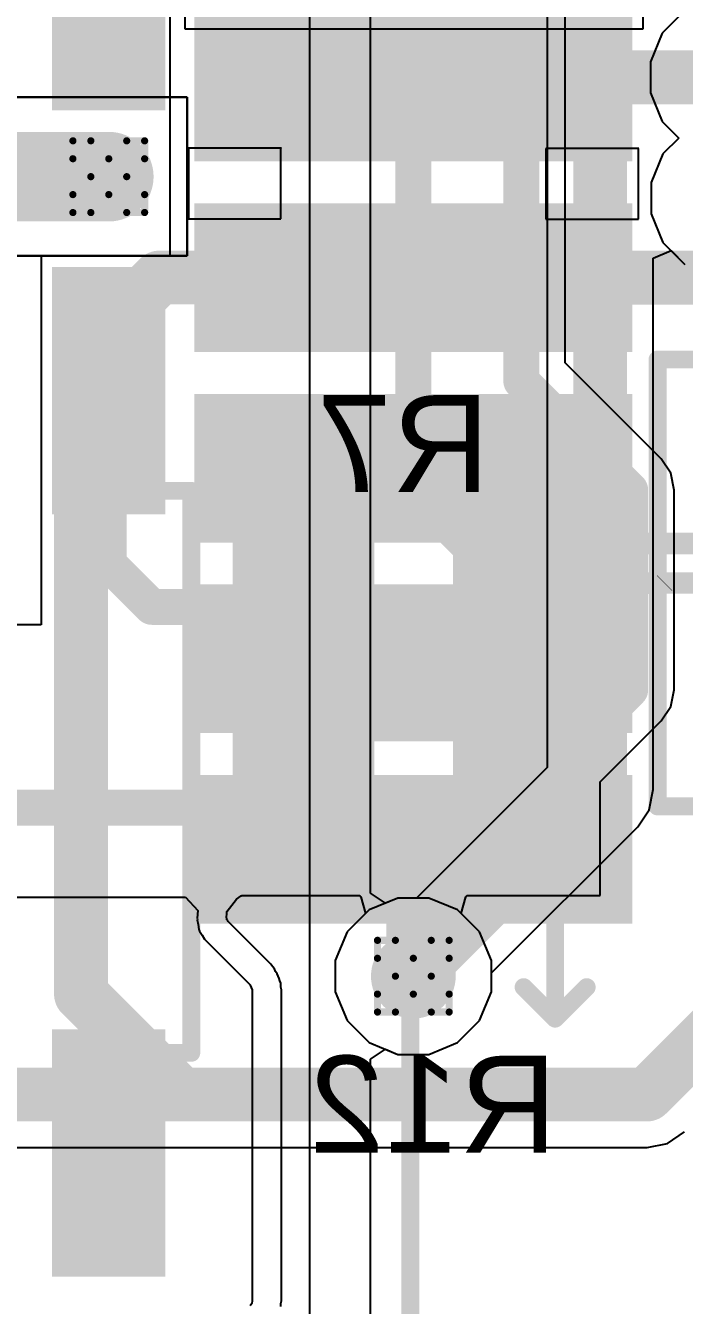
# Model space of a CAD drawing. Header units: inches. Extents: x -6 to 328, y -6 to 90.
# Drawn here: x 23.17 to 27.84, y -1.15 to 7.92 of the extents above; entities that cross this region are included whole.
import ezdxf

# ---------------------------------------------------------------- set-up
doc = ezdxf.new("R2010")
doc.units = ezdxf.units.IN
for name, color, linetype in [('Bottom Layer', 5, 'Continuous'), ('Bottom Overlay', 54, 'Continuous'), ('Bottom Paste', 16, 'Continuous'), ('Bottom Solder', 6, 'Continuous'), ('Drill Drawing', 1, 'Continuous'), ('GND', 76, 'Continuous'), ('PWR', 16, 'Continuous'), ('Top Layer', 1, 'Continuous'), ('Top Overlay', 2, 'Continuous'), ('Top Paste', 8, 'Continuous'), ('Top Solder', 216, 'Continuous'), ('Via Holes', 16, 'Continuous')]:
    doc.layers.add(name, color=color, linetype=linetype)
doc.styles.add('Arial', font='', dxfattribs={"height": 0.2})
doc.styles.get('Arial').set_extended_font_data('Arial')

# ---------------------------------------------------------------- blocks, each defined once
blk = doc.blocks.new('SOIC_8_B_5')
at = {"layer": 'Bottom Layer'}
for points in [[(-3.475, 1.605), (-3.475, 2.205), (-1.925, 2.205), (-1.925, 1.605)], [(1.925, 1.605), (1.925, 2.205), (3.475, 2.205), (3.475, 1.605)], [(-3.475, 0.335), (-3.475, 0.935), (-1.925, 0.935), (-1.925, 0.335)], [(1.925, 0.335), (1.925, 0.935), (3.475, 0.935), (3.475, 0.335)], [(-3.475, -0.935), (-3.475, -0.335), (-1.925, -0.335), (-1.925, -0.935)], [(1.925, -0.935), (1.925, -0.335), (3.475, -0.335), (3.475, -0.935)], [(-3.475, -2.205), (-3.475, -1.605), (-1.925, -1.605), (-1.925, -2.205)], [(1.925, -2.205), (1.925, -1.605), (3.475, -1.605), (3.475, -2.205)]]:
    blk.add_hatch(color=5, dxfattribs=at).paths.add_polyline_path(points)
at = {"layer": 'Bottom Overlay'}
blk.add_hatch(color=54, dxfattribs=at).paths.add_polyline_path([(-1.8285, -2.2427), (-1.4983, -2.2427), (-1.4983, -1.5823), (-1.8285, -1.5823)])
at = {"layer": 'Bottom Paste'}
for points in [[(-3.475, 1.605), (-3.475, 2.205), (-1.925, 2.205), (-1.925, 1.605)], [(1.925, 1.605), (1.925, 2.205), (3.475, 2.205), (3.475, 1.605)], [(-3.475, 0.335), (-3.475, 0.935), (-1.925, 0.935), (-1.925, 0.335)], [(1.925, 0.335), (1.925, 0.935), (3.475, 0.935), (3.475, 0.335)], [(-3.475, -0.935), (-3.475, -0.335), (-1.925, -0.335), (-1.925, -0.935)], [(1.925, -0.935), (1.925, -0.335), (3.475, -0.335), (3.475, -0.935)], [(-3.475, -2.205), (-3.475, -1.605), (-1.925, -1.605), (-1.925, -2.205)], [(1.925, -2.205), (1.925, -1.605), (3.475, -1.605), (3.475, -2.205)]]:
    blk.add_hatch(color=16, dxfattribs=at).paths.add_polyline_path(points)
at = {"layer": 'Bottom Solder'}
for points in [[(-3.5766, 1.5034), (-3.5766, 2.3066), (-1.8234, 2.3066), (-1.8234, 1.5034)], [(1.8234, 1.5034), (1.8234, 2.3066), (3.5766, 2.3066), (3.5766, 1.5034)], [(-3.5766, 0.2334), (-3.5766, 1.0366), (-1.8234, 1.0366), (-1.8234, 0.2334)], [(1.8234, 0.2334), (1.8234, 1.0366), (3.5766, 1.0366), (3.5766, 0.2334)], [(-3.5766, -1.0366), (-3.5766, -0.2334), (-1.8234, -0.2334), (-1.8234, -1.0366)], [(1.8234, -1.0366), (1.8234, -0.2334), (3.5766, -0.2334), (3.5766, -1.0366)], [(-3.5766, -2.3066), (-3.5766, -1.5034), (-1.8234, -1.5034), (-1.8234, -2.3066)], [(1.8234, -2.3066), (1.8234, -1.5034), (3.5766, -1.5034), (3.5766, -2.3066)]]:
    blk.add_hatch(color=6, dxfattribs=at).paths.add_polyline_path(points)
at = {"layer": 'Bottom Overlay'}
for points in [[(1.9906, 2.4892, 0.127, 0.127, 0), (-1.9906, 2.4892, 0.127, 0.127, 0)], [(-1.9906, 2.3114, 0.127, 0.127, 0), (-1.9906, 2.4892, 0.127, 0.127, 0)], [(1.9906, 2.3114, 0.127, 0.127, 0), (1.9906, 2.4892, 0.127, 0.127, 0)], [(-3.7592, -2.032, 0.127, 0.127, 0), (-3.7592, -1.778, 0.127, 0.127, 0)], [(-3.6322, -1.905, 0.127, 0.127, 0), (-3.7592, -1.778, 0.127, 0.127, 0)], [(-3.7592, -2.032, 0.127, 0.127, 0), (-3.6322, -1.905, 0.127, 0.127, 0)], [(-1.9906, -2.4892, 0.127, 0.127, 0), (-1.9906, -2.3114, 0.127, 0.127, 0)], [(1.9906, -2.4892, 0.127, 0.127, 0), (1.9906, -2.3114, 0.127, 0.127, 0)], [(1.9906, -2.4892, 0.127, 0.127, 0), (-1.9906, -2.4892, 0.127, 0.127, 0)]]:
    blk.add_lwpolyline(points, format="xyseb", dxfattribs=at)
for points in [[(-2.0223, 2.4892, 0.0635, 0.0635, 1), (-1.9588, 2.4892, 0.0635, 0.0635, 1)], [(-2.0223, 2.4892, 0.0635, 0.0635, 1), (-1.9588, 2.4892, 0.0635, 0.0635, 1)], [(1.9588, 2.4892, 0.0635, 0.0635, 1), (2.0223, 2.4892, 0.0635, 0.0635, 1)], [(1.9588, 2.4892, 0.0635, 0.0635, 1), (2.0223, 2.4892, 0.0635, 0.0635, 1)], [(-2.0223, 2.3114, 0.0635, 0.0635, 1), (-1.9588, 2.3114, 0.0635, 0.0635, 1)], [(1.9588, 2.3114, 0.0635, 0.0635, 1), (2.0223, 2.3114, 0.0635, 0.0635, 1)], [(-3.791, -1.778, 0.0635, 0.0635, 1), (-3.7275, -1.778, 0.0635, 0.0635, 1)], [(-3.791, -1.778, 0.0635, 0.0635, 1), (-3.7275, -1.778, 0.0635, 0.0635, 1)], [(-3.6639, -1.905, 0.0635, 0.0635, 1), (-3.6004, -1.905, 0.0635, 0.0635, 1)], [(-3.6639, -1.905, 0.0635, 0.0635, 1), (-3.6004, -1.905, 0.0635, 0.0635, 1)], [(-3.791, -2.032, 0.0635, 0.0635, 1), (-3.7275, -2.032, 0.0635, 0.0635, 1)], [(-3.791, -2.032, 0.0635, 0.0635, 1), (-3.7275, -2.032, 0.0635, 0.0635, 1)], [(-2.0223, -2.3114, 0.0635, 0.0635, 1), (-1.9588, -2.3114, 0.0635, 0.0635, 1)], [(1.9588, -2.3114, 0.0635, 0.0635, 1), (2.0223, -2.3114, 0.0635, 0.0635, 1)], [(-2.0223, -2.4892, 0.0635, 0.0635, 1), (-1.9588, -2.4892, 0.0635, 0.0635, 1)], [(-2.0223, -2.4892, 0.0635, 0.0635, 1), (-1.9588, -2.4892, 0.0635, 0.0635, 1)], [(1.9588, -2.4892, 0.0635, 0.0635, 1), (2.0223, -2.4892, 0.0635, 0.0635, 1)], [(1.9588, -2.4892, 0.0635, 0.0635, 1), (2.0223, -2.4892, 0.0635, 0.0635, 1)]]:
    blk.add_lwpolyline(points, format="xyseb", close=True, dxfattribs=at)
blk = doc.blocks.new('SOIC_8_B_6')
at = {"layer": 'Bottom Layer'}
for points in [[(-3.475, 1.605), (-3.475, 2.205), (-1.925, 2.205), (-1.925, 1.605)], [(1.925, 1.605), (1.925, 2.205), (3.475, 2.205), (3.475, 1.605)], [(-3.475, 0.335), (-3.475, 0.935), (-1.925, 0.935), (-1.925, 0.335)], [(1.925, 0.335), (1.925, 0.935), (3.475, 0.935), (3.475, 0.335)], [(-3.475, -0.935), (-3.475, -0.335), (-1.925, -0.335), (-1.925, -0.935)], [(1.925, -0.935), (1.925, -0.335), (3.475, -0.335), (3.475, -0.935)], [(-3.475, -2.205), (-3.475, -1.605), (-1.925, -1.605), (-1.925, -2.205)], [(1.925, -2.205), (1.925, -1.605), (3.475, -1.605), (3.475, -2.205)]]:
    blk.add_hatch(color=5, dxfattribs=at).paths.add_polyline_path(points)
at = {"layer": 'Bottom Overlay'}
blk.add_hatch(color=54, dxfattribs=at).paths.add_polyline_path([(-1.8286, -2.2422), (-1.4984, -2.2422), (-1.4984, -1.5818), (-1.8286, -1.5818)])
at = {"layer": 'Bottom Paste'}
for points in [[(-3.475, 1.605), (-3.475, 2.205), (-1.925, 2.205), (-1.925, 1.605)], [(1.925, 1.605), (1.925, 2.205), (3.475, 2.205), (3.475, 1.605)], [(-3.475, 0.335), (-3.475, 0.935), (-1.925, 0.935), (-1.925, 0.335)], [(1.925, 0.335), (1.925, 0.935), (3.475, 0.935), (3.475, 0.335)], [(-3.475, -0.935), (-3.475, -0.335), (-1.925, -0.335), (-1.925, -0.935)], [(1.925, -0.935), (1.925, -0.335), (3.475, -0.335), (3.475, -0.935)], [(-3.475, -2.205), (-3.475, -1.605), (-1.925, -1.605), (-1.925, -2.205)], [(1.925, -2.205), (1.925, -1.605), (3.475, -1.605), (3.475, -2.205)]]:
    blk.add_hatch(color=16, dxfattribs=at).paths.add_polyline_path(points)
at = {"layer": 'Bottom Solder'}
for points in [[(-3.5766, 1.5034), (-3.5766, 2.3066), (-1.8234, 2.3066), (-1.8234, 1.5034)], [(1.8234, 1.5034), (1.8234, 2.3066), (3.5766, 2.3066), (3.5766, 1.5034)], [(-3.5766, 0.2334), (-3.5766, 1.0366), (-1.8234, 1.0366), (-1.8234, 0.2334)], [(1.8234, 0.2334), (1.8234, 1.0366), (3.5766, 1.0366), (3.5766, 0.2334)], [(-3.5766, -1.0366), (-3.5766, -0.2334), (-1.8234, -0.2334), (-1.8234, -1.0366)], [(1.8234, -1.0366), (1.8234, -0.2334), (3.5766, -0.2334), (3.5766, -1.0366)], [(-3.5766, -2.3066), (-3.5766, -1.5034), (-1.8234, -1.5034), (-1.8234, -2.3066)], [(1.8234, -2.3066), (1.8234, -1.5034), (3.5766, -1.5034), (3.5766, -2.3066)]]:
    blk.add_hatch(color=6, dxfattribs=at).paths.add_polyline_path(points)
at = {"layer": 'Bottom Overlay'}
for points in [[(1.9906, 2.4892, 0.127, 0.127, 0), (-1.9906, 2.4892, 0.127, 0.127, 0)], [(-1.9906, 2.3114, 0.127, 0.127, 0), (-1.9906, 2.4892, 0.127, 0.127, 0)], [(1.9906, 2.3114, 0.127, 0.127, 0), (1.9906, 2.4892, 0.127, 0.127, 0)], [(-3.7592, -2.032, 0.127, 0.127, 0), (-3.7592, -1.778, 0.127, 0.127, 0)], [(-3.6322, -1.905, 0.127, 0.127, 0), (-3.7592, -1.778, 0.127, 0.127, 0)], [(-3.7592, -2.032, 0.127, 0.127, 0), (-3.6322, -1.905, 0.127, 0.127, 0)], [(-1.9906, -2.4892, 0.127, 0.127, 0), (-1.9906, -2.3114, 0.127, 0.127, 0)], [(1.9906, -2.4892, 0.127, 0.127, 0), (1.9906, -2.3114, 0.127, 0.127, 0)], [(1.9906, -2.4892, 0.127, 0.127, 0), (-1.9906, -2.4892, 0.127, 0.127, 0)]]:
    blk.add_lwpolyline(points, format="xyseb", dxfattribs=at)
for points in [[(-2.0223, 2.4892, 0.0635, 0.0635, 1), (-1.9588, 2.4892, 0.0635, 0.0635, 1)], [(-2.0223, 2.4892, 0.0635, 0.0635, 1), (-1.9588, 2.4892, 0.0635, 0.0635, 1)], [(1.9588, 2.4892, 0.0635, 0.0635, 1), (2.0223, 2.4892, 0.0635, 0.0635, 1)], [(1.9588, 2.4892, 0.0635, 0.0635, 1), (2.0223, 2.4892, 0.0635, 0.0635, 1)], [(-2.0223, 2.3114, 0.0635, 0.0635, 1), (-1.9588, 2.3114, 0.0635, 0.0635, 1)], [(1.9588, 2.3114, 0.0635, 0.0635, 1), (2.0223, 2.3114, 0.0635, 0.0635, 1)], [(-3.791, -1.778, 0.0635, 0.0635, 1), (-3.7275, -1.778, 0.0635, 0.0635, 1)], [(-3.791, -1.778, 0.0635, 0.0635, 1), (-3.7275, -1.778, 0.0635, 0.0635, 1)], [(-3.6639, -1.905, 0.0635, 0.0635, 1), (-3.6004, -1.905, 0.0635, 0.0635, 1)], [(-3.6639, -1.905, 0.0635, 0.0635, 1), (-3.6004, -1.905, 0.0635, 0.0635, 1)], [(-3.791, -2.032, 0.0635, 0.0635, 1), (-3.7275, -2.032, 0.0635, 0.0635, 1)], [(-3.791, -2.032, 0.0635, 0.0635, 1), (-3.7275, -2.032, 0.0635, 0.0635, 1)], [(-2.0223, -2.3114, 0.0635, 0.0635, 1), (-1.9588, -2.3114, 0.0635, 0.0635, 1)], [(1.9588, -2.3114, 0.0635, 0.0635, 1), (2.0223, -2.3114, 0.0635, 0.0635, 1)], [(-2.0223, -2.4892, 0.0635, 0.0635, 1), (-1.9588, -2.4892, 0.0635, 0.0635, 1)], [(-2.0223, -2.4892, 0.0635, 0.0635, 1), (-1.9588, -2.4892, 0.0635, 0.0635, 1)], [(1.9588, -2.4892, 0.0635, 0.0635, 1), (2.0223, -2.4892, 0.0635, 0.0635, 1)], [(1.9588, -2.4892, 0.0635, 0.0635, 1), (2.0223, -2.4892, 0.0635, 0.0635, 1)]]:
    blk.add_lwpolyline(points, format="xyseb", close=True, dxfattribs=at)
blk = doc.blocks.new('R___0603_B_30')
at = {"layer": 'Bottom Layer'}
for points in [[(-1.143, -0.4445), (-1.143, 0.4445), (-0.381, 0.4445), (-0.381, -0.4445)], [(0.381, -0.4445), (0.381, 0.4445), (1.143, 0.4445), (1.143, -0.4445)]]:
    blk.add_hatch(color=5, dxfattribs=at).paths.add_polyline_path(points)
at = {"layer": 'Bottom Paste'}
for points in [[(-1.143, -0.4445), (-1.143, 0.4445), (-0.381, 0.4445), (-0.381, -0.4445)], [(0.381, -0.4445), (0.381, 0.4445), (1.143, 0.4445), (1.143, -0.4445)]]:
    blk.add_hatch(color=16, dxfattribs=at).paths.add_polyline_path(points)
at = {"layer": 'Bottom Solder'}
for points in [[(-1.2446, -0.5461), (-1.2446, 0.5461), (-0.2794, 0.5461), (-0.2794, -0.5461)], [(0.2794, -0.5461), (0.2794, 0.5461), (1.2446, 0.5461), (1.2446, -0.5461)]]:
    blk.add_hatch(color=6, dxfattribs=at).paths.add_polyline_path(points)
at = {"layer": 'Bottom Overlay'}
for points in [[(-1.2192, -0.5334, 0.127, 0.127, 0), (-1.2192, 0.5334, 0.127, 0.127, 0)], [(-1.2192, 0.5334, 0.127, 0.127, 0), (1.2192, 0.5334, 0.127, 0.127, 0)], [(1.2192, -0.5334, 0.127, 0.127, 0), (1.2192, 0.5334, 0.127, 0.127, 0)], [(-1.2192, -0.5334, 0.127, 0.127, 0), (1.2192, -0.5334, 0.127, 0.127, 0)]]:
    blk.add_lwpolyline(points, format="xyseb", dxfattribs=at)
for points in [[(-1.25095, 0.5334, 0.0635, 0.0635, 1), (-1.18745, 0.5334, 0.0635, 0.0635, 1)], [(-1.25095, 0.5334, 0.0635, 0.0635, 1), (-1.18745, 0.5334, 0.0635, 0.0635, 1)], [(1.18745, 0.5334, 0.0635, 0.0635, 1), (1.25095, 0.5334, 0.0635, 0.0635, 1)], [(1.18745, 0.5334, 0.0635, 0.0635, 1), (1.25095, 0.5334, 0.0635, 0.0635, 1)], [(-1.25095, -0.5334, 0.0635, 0.0635, 1), (-1.18745, -0.5334, 0.0635, 0.0635, 1)], [(-1.25095, -0.5334, 0.0635, 0.0635, 1), (-1.18745, -0.5334, 0.0635, 0.0635, 1)], [(1.18745, -0.5334, 0.0635, 0.0635, 1), (1.25095, -0.5334, 0.0635, 0.0635, 1)], [(1.18745, -0.5334, 0.0635, 0.0635, 1), (1.25095, -0.5334, 0.0635, 0.0635, 1)]]:
    blk.add_lwpolyline(points, format="xyseb", close=True, dxfattribs=at)
blk = doc.blocks.new('R___0603_B_35')
at = {"layer": 'Bottom Layer'}
for points in [[(-1.143, -0.4445), (-1.143, 0.4445), (-0.381, 0.4445), (-0.381, -0.4445)], [(0.381, -0.4445), (0.381, 0.4445), (1.143, 0.4445), (1.143, -0.4445)]]:
    blk.add_hatch(color=5, dxfattribs=at).paths.add_polyline_path(points)
at = {"layer": 'Bottom Paste'}
for points in [[(-1.143, -0.4445), (-1.143, 0.4445), (-0.381, 0.4445), (-0.381, -0.4445)], [(0.381, -0.4445), (0.381, 0.4445), (1.143, 0.4445), (1.143, -0.4445)]]:
    blk.add_hatch(color=16, dxfattribs=at).paths.add_polyline_path(points)
at = {"layer": 'Bottom Solder'}
for points in [[(-1.2446, -0.5461), (-1.2446, 0.5461), (-0.2794, 0.5461), (-0.2794, -0.5461)], [(0.2794, -0.5461), (0.2794, 0.5461), (1.2446, 0.5461), (1.2446, -0.5461)]]:
    blk.add_hatch(color=6, dxfattribs=at).paths.add_polyline_path(points)
at = {"layer": 'Bottom Overlay'}
for points in [[(-1.2192, 0.5334, 0.127, 0.127, 0), (-1.2192, -0.5334, 0.127, 0.127, 0)], [(1.2192, 0.5334, 0.127, 0.127, 0), (-1.2192, 0.5334, 0.127, 0.127, 0)], [(1.2192, 0.5334, 0.127, 0.127, 0), (1.2192, -0.5334, 0.127, 0.127, 0)], [(1.2192, -0.5334, 0.127, 0.127, 0), (-1.2192, -0.5334, 0.127, 0.127, 0)]]:
    blk.add_lwpolyline(points, format="xyseb", dxfattribs=at)
for points in [[(-1.25095, 0.5334, 0.0635, 0.0635, 1), (-1.18745, 0.5334, 0.0635, 0.0635, 1)], [(-1.25095, 0.5334, 0.0635, 0.0635, 1), (-1.18745, 0.5334, 0.0635, 0.0635, 1)], [(1.18745, 0.5334, 0.0635, 0.0635, 1), (1.25095, 0.5334, 0.0635, 0.0635, 1)], [(1.18745, 0.5334, 0.0635, 0.0635, 1), (1.25095, 0.5334, 0.0635, 0.0635, 1)], [(-1.25095, -0.5334, 0.0635, 0.0635, 1), (-1.18745, -0.5334, 0.0635, 0.0635, 1)], [(-1.25095, -0.5334, 0.0635, 0.0635, 1), (-1.18745, -0.5334, 0.0635, 0.0635, 1)], [(1.18745, -0.5334, 0.0635, 0.0635, 1), (1.25095, -0.5334, 0.0635, 0.0635, 1)], [(1.18745, -0.5334, 0.0635, 0.0635, 1), (1.25095, -0.5334, 0.0635, 0.0635, 1)]]:
    blk.add_lwpolyline(points, format="xyseb", close=True, dxfattribs=at)
blk = doc.blocks.new('HR963370A_52')
at = {"layer": 'Top Layer'}
for points in [[(-5.15, -6.8), (-4.3, -6.8), (-4.3, -9.7), (-5.15, -9.7)], [(-3.8, -6.8), (-2.95, -6.8), (-2.95, -9.7), (-3.8, -9.7)], [(-2.45, -6.8), (-1.6, -6.8), (-1.6, -9.7), (-2.45, -9.7)], [(-1.1, -6.8), (-0.25, -6.8), (-0.25, -9.7), (-1.1, -9.7)], [(0.25, -6.8), (1.1, -6.8), (1.1, -9.7), (0.25, -9.7)]]:
    blk.add_hatch(color=1, dxfattribs=at).paths.add_polyline_path(points)
at = {"layer": 'Top Paste'}
for points in [[(-5.15, -6.8), (-4.3, -6.8), (-4.3, -9.7), (-5.15, -9.7)], [(-3.8, -6.8), (-2.95, -6.8), (-2.95, -9.7), (-3.8, -9.7)], [(-2.45, -6.8), (-1.6, -6.8), (-1.6, -9.7), (-2.45, -9.7)], [(-1.1, -6.8), (-0.25, -6.8), (-0.25, -9.7), (-1.1, -9.7)], [(0.25, -6.8), (1.1, -6.8), (1.1, -9.7), (0.25, -9.7)]]:
    blk.add_hatch(color=8, dxfattribs=at).paths.add_polyline_path(points)
at = {"layer": 'Top Solder'}
for points in [[(-5.2516, -6.6984), (-4.1984, -6.6984), (-4.1984, -9.8016), (-5.2516, -9.8016)], [(-3.9016, -6.6984), (-2.8484, -6.6984), (-2.8484, -9.8016), (-3.9016, -9.8016)], [(-2.5516, -6.6984), (-1.4984, -6.6984), (-1.4984, -9.8016), (-2.5516, -9.8016)], [(-1.2016, -6.6984), (-0.1484, -6.6984), (-0.1484, -9.8016), (-1.2016, -9.8016)], [(0.1484, -6.6984), (1.2016, -6.6984), (1.2016, -9.8016), (0.1484, -9.8016)]]:
    blk.add_hatch(color=216, dxfattribs=at).paths.add_polyline_path(points)
at = {"layer": 'Top Overlay'}
blk.add_lwpolyline([(-8.1788, -8.2296, 0.127, 0.127, 0), (-5.5372, -8.2296, 0.127, 0.127, 0)], format="xyseb", dxfattribs=at)
blk.add_lwpolyline([(-5.569, -8.2296, 0.0635, 0.0635, 1), (-5.5054, -8.2296, 0.0635, 0.0635, 1)], format="xyseb", close=True, dxfattribs=at)

msp = doc.modelspace()

# ---------------------------------------------------------------- hatches: boundary and pattern name
at = {"layer": 'Bottom Layer'}
h = msp.add_hatch(color=5, dxfattribs=at)
edge = h.paths.add_edge_path()
edge.add_arc((23.7632, 6.8476), 0.3, 0, 360)
h = msp.add_hatch(color=5, dxfattribs=at)
edge = h.paths.add_edge_path()
edge.add_arc((25.92, 1.1834), 0.3, 0, 360)
at = {"layer": 'GND'}
h = msp.add_hatch(color=76, dxfattribs=at)
edge = h.paths.add_edge_path()
edge.add_arc((23.7632, 6.8476), 0.3, 0, 360)
h = msp.add_hatch(color=76, dxfattribs=at)
edge = h.paths.add_edge_path()
edge.add_arc((25.92, 1.1834), 0.3, 0, 360)
at = {"layer": 'PWR'}
h = msp.add_hatch(color=16, dxfattribs=at)
edge = h.paths.add_edge_path()
edge.add_arc((23.7632, 6.8476), 0.3, 0, 360)
h = msp.add_hatch(color=16, dxfattribs=at)
edge = h.paths.add_edge_path()
edge.add_arc((25.92, 1.1834), 0.3, 0, 360)
at = {"layer": 'Top Layer'}
h = msp.add_hatch(color=1, dxfattribs=at)
edge = h.paths.add_edge_path()
edge.add_arc((23.7632, 6.8476), 0.3, 0, 360)
h = msp.add_hatch(color=1, dxfattribs=at)
edge = h.paths.add_edge_path()
edge.add_arc((25.92, 1.1834), 0.3, 0, 360)
at = {"layer": 'Via Holes'}
h = msp.add_hatch(color=7, dxfattribs=at)
edge = h.paths.add_edge_path()
edge.add_arc((23.7632, 6.8476), 0.15, 0, 360)
h = msp.add_hatch(color=7, dxfattribs=at)
edge = h.paths.add_edge_path()
edge.add_arc((25.92, 1.1834), 0.15, 0, 360)

# ---------------------------------------------------------------- linework, layer by layer
at = {"layer": 'Bottom Layer'}
for p, q in [((24.195, 9.8194), (24.195, 6.284)), ((26.995, 5.528), (26.995, 8.0403)), ((27.8389, 8.0212), (27.683, 7.8654)), ((27.683, 7.8654), (27.5987, 7.6617)), ((27.5987, 7.6617), (27.5987, 7.4413)), ((27.5987, 7.4413), (27.683, 7.2377)), ((27.683, 7.2377), (27.7997, 7.121)), ((27.7997, 7.121), (27.6877, 7.009)), ((27.6877, 7.009), (27.6034, 6.8054)), ((27.6034, 6.8054), (27.6034, 6.585)), ((27.6034, 6.585), (27.6877, 6.3814)), ((27.6877, 6.3814), (27.8436, 6.2256)), ((24.195, 6.284), (23.2854, 6.284)), ((23.2854, 6.284), (23.2854, 4.3784)), ((27.6754, 4.8475), (26.995, 5.528)), ((27.7428, 4.7467), (27.6754, 4.8475)), ((27.7664, 4.6278), (27.7428, 4.7467)), ((27.7664, 3.2122), (27.7664, 4.6278)), ((23.2854, 4.3784), (23.2854, 3.6726)), ((23.2854, 3.6726), (21.8836, 3.6726)), ((27.7428, 3.0933), (27.7664, 3.2122)), ((27.6754, 2.9925), (27.7428, 3.0933)), ((27.243, 2.56), (27.6754, 2.9925)), ((27.243, 1.7549), (27.243, 2.56)), ((6.9992, 1.7422), (24.3063, 1.7422)), ((24.3063, 1.7422), (24.3933, 1.6497)), ((24.6018, 1.6451), (24.6668, 1.7301)), ((24.6668, 1.7301), (24.701, 1.7536)), ((24.701, 1.7536), (24.7055, 1.7549)), ((24.7055, 1.7549), (25.5421, 1.7549)), ((25.5421, 1.7549), (25.5481, 1.7453)), ((25.5481, 1.7453), (25.581, 1.6279)), ((26.259, 1.6279), (26.2918, 1.7453)), ((26.2918, 1.7453), (26.2979, 1.7549)), ((26.2979, 1.7549), (27.243, 1.7549)), ((24.3933, 1.6497), (24.3899, 1.5955)), ((24.5996, 1.6287), (24.6001, 1.6369)), ((24.6001, 1.6369), (24.6018, 1.6451)), ((24.3908, 1.5891), (24.3895, 1.5827)), ((24.3895, 1.5827), (24.3962, 1.5492)), ((24.3899, 1.5955), (24.3908, 1.5891)), ((24.3962, 1.5492), (24.4008, 1.5154)), ((24.5977, 1.5983), (24.5996, 1.6287)), ((24.5994, 1.5896), (24.5977, 1.5983)), ((24.5994, 1.5837), (24.5994, 1.5896)), ((24.6033, 1.5793), (24.5994, 1.5837)), ((24.6077, 1.5717), (24.6033, 1.5793)), ((24.8968, 1.2826), (24.6077, 1.5717)), ((25.581, 1.6279), (25.4503, 1.4972)), ((26.3896, 1.4972), (26.259, 1.6279)), ((24.4008, 1.5154), (24.404, 1.5098)), ((24.404, 1.5098), (24.4053, 1.5034)), ((24.4053, 1.5034), (24.4243, 1.4751)), ((24.4243, 1.4751), (24.4415, 1.4455)), ((25.4503, 1.4972), (25.366, 1.2936)), ((26.474, 1.2936), (26.3896, 1.4972)), ((24.4415, 1.4455), (24.4466, 1.4416)), ((24.4466, 1.4416), (24.4502, 1.4362)), ((24.4502, 1.4362), (24.7503, 1.1361)), ((24.8969, 1.2826), (24.8968, 1.2826)), ((24.9112, 1.2682), (24.8969, 1.2826)), ((25.366, 1.2936), (25.366, 1.0732)), ((26.474, 1.0732), (26.474, 1.2936)), ((24.9226, 1.2511), (24.9112, 1.2682)), ((24.9371, 1.2366), (24.9226, 1.2511)), ((24.9449, 1.2178), (24.9371, 1.2366)), ((24.9562, 1.201), (24.9449, 1.2178)), ((24.9564, 1.1998), (24.9562, 1.201)), ((24.9699, 1.1671), (24.9564, 1.1998)), ((24.9564, 1.1998), (24.9564, 1.1998)), ((24.7503, 1.1361), (24.7504, 1.1361)), ((24.7504, 1.1361), (24.7648, 1.1217)), ((24.7648, 1.1217), (24.765, 1.1205)), ((24.765, 1.1205), (24.7785, 1.0878)), ((24.9699, 1.167), (24.9699, 1.1671)), ((24.9706, 1.1661), (24.9699, 1.167)), ((24.9739, 1.1496), (24.9706, 1.1661)), ((24.9808, 1.1343), (24.9739, 1.1496)), ((24.981, 1.1305), (24.9808, 1.1343)), ((24.9808, 1.1343), (24.9808, 1.1343)), ((24.9824, 1.1271), (24.981, 1.1305)), ((24.9824, 1.1068), (24.9824, 1.1271)), ((24.9864, 1.0868), (24.9824, 1.1068)), ((24.7785, 1.0878), (24.7792, 1.0869)), ((24.7792, 1.0869), (24.7792, 1.0868)), ((24.7792, 1.0868), (24.7792, 1.0665)), ((24.7792, 1.0665), (24.7792, 1.0664)), ((24.7792, 1.0664), (24.7792, -1.116)), ((24.9864, 1.0665), (24.9864, 1.0868)), ((24.9864, 1.0664), (24.9864, 1.0665)), ((24.9864, -1.116), (24.9864, 1.0664)), ((25.366, 1.0732), (25.4503, 0.8696)), ((26.3896, 0.8696), (26.474, 1.0732)), ((25.4503, 0.8696), (25.6062, 0.7138)), ((26.2338, 0.7138), (26.3896, 0.8696)), ((25.6062, 0.7138), (25.8098, 0.6294)), ((26.0302, 0.6294), (26.2338, 0.7138)), ((25.8098, 0.6294), (26.0302, 0.6294)), ((24.7754, -1.1349), (24.7648, -1.1508)), ((24.7792, -1.116), (24.7754, -1.1349)), ((24.9824, -1.136), (24.9864, -1.116)), ((24.9824, -1.1564), (24.9824, -1.136))]:
    msp.add_line(p, q, dxfattribs=at)
for points in [[(25.9195, 4.6278, 0.254, 0.254, 0), (25.9195, 11.9467, 0.254, 0.254, 0)], [(26.6842, 5.3993, 0.254, 0.254, 0), (26.6842, 8.169, 0.254, 0.254, 0)], [(23.7632, 4.1044, 0.254, 0.254, 0), (23.7632, 5.3312, 0.254, 0.254, 0)], [(26.6842, 5.3993, 0.254, 0.254, 0), (27.4557, 4.6278, 0.254, 0.254, 0)], [(25.9195, 4.6278, 0.254, 0.254, 0), (26.4302, 4.1171, 0.254, 0.254, 0)], [(27.4557, 3.2122, 0.254, 0.254, 0), (27.4557, 4.6278, 0.254, 0.254, 0)], [(23.7632, 4.1044, 0.254, 0.254, 0), (24.068, 3.7996, 0.254, 0.254, 0)], [(26.4302, 4.1171, 0.254, 0.254, 0), (26.4302, 4.1171, 0.254, 0.254, 0)], [(26.4302, 4.1171, 0.254, 0.254, 0), (26.6842, 3.8631, 0.254, 0.254, 0)], [(26.6842, 3.7996, 0.254, 0.254, 0), (26.6842, 3.8631, 0.254, 0.254, 0)], [(24.068, 3.7996, 0.254, 0.254, 0), (25.1602, 3.7996, 0.254, 0.254, 0)], [(26.6842, 2.4407, 0.254, 0.254, 0), (27.4557, 3.2122, 0.254, 0.254, 0)], [(26.6842, 2.3772, 0.254, 0.254, 0), (26.6842, 2.4407, 0.254, 0.254, 0)], [(21.8505, 2.3772, 0.254, 0.254, 0), (25.1602, 2.3772, 0.254, 0.254, 0)]]:
    msp.add_lwpolyline(points, format="xyseb", dxfattribs=at)
for points in [[(23.6997, 5.3312, 0.127, 0.127, 1), (23.8267, 5.3312, 0.127, 0.127, 1)], [(26.6207, 5.3993, 0.127, 0.127, 1), (26.7477, 5.3993, 0.127, 0.127, 1)], [(26.6207, 5.3993, 0.127, 0.127, 1), (26.7477, 5.3993, 0.127, 0.127, 1)], [(25.856, 4.6278, 0.127, 0.127, 1), (25.983, 4.6278, 0.127, 0.127, 1)], [(25.856, 4.6278, 0.127, 0.127, 1), (25.983, 4.6278, 0.127, 0.127, 1)], [(27.3922, 4.6278, 0.127, 0.127, 1), (27.5192, 4.6278, 0.127, 0.127, 1)], [(27.3922, 4.6278, 0.127, 0.127, 1), (27.5192, 4.6278, 0.127, 0.127, 1)], [(23.6997, 4.1044, 0.127, 0.127, 1), (23.8267, 4.1044, 0.127, 0.127, 1)], [(23.6997, 4.1044, 0.127, 0.127, 1), (23.8267, 4.1044, 0.127, 0.127, 1)], [(26.3667, 4.1171, 0.127, 0.127, 1), (26.4937, 4.1171, 0.127, 0.127, 1)], [(26.3667, 4.1171, 0.127, 0.127, 1), (26.4937, 4.1171, 0.127, 0.127, 1)], [(26.3667, 4.1171, 0.127, 0.127, 1), (26.4937, 4.1171, 0.127, 0.127, 1)], [(26.3667, 4.1171, 0.127, 0.127, 1), (26.4937, 4.1171, 0.127, 0.127, 1)], [(26.6207, 3.8631, 0.127, 0.127, 1), (26.7477, 3.8631, 0.127, 0.127, 1)], [(26.6207, 3.8631, 0.127, 0.127, 1), (26.7477, 3.8631, 0.127, 0.127, 1)], [(24.0045, 3.7996, 0.127, 0.127, 1), (24.1315, 3.7996, 0.127, 0.127, 1)], [(24.0045, 3.7996, 0.127, 0.127, 1), (24.1315, 3.7996, 0.127, 0.127, 1)], [(25.0967, 3.7996, 0.127, 0.127, 1), (25.2237, 3.7996, 0.127, 0.127, 1)], [(26.6207, 3.7996, 0.127, 0.127, 1), (26.7477, 3.7996, 0.127, 0.127, 1)], [(27.3922, 3.2122, 0.127, 0.127, 1), (27.5192, 3.2122, 0.127, 0.127, 1)], [(27.3922, 3.2122, 0.127, 0.127, 1), (27.5192, 3.2122, 0.127, 0.127, 1)], [(26.6207, 2.4407, 0.127, 0.127, 1), (26.7477, 2.4407, 0.127, 0.127, 1)], [(26.6207, 2.4407, 0.127, 0.127, 1), (26.7477, 2.4407, 0.127, 0.127, 1)], [(25.0967, 2.3772, 0.127, 0.127, 1), (25.2237, 2.3772, 0.127, 0.127, 1)], [(26.6207, 2.3772, 0.127, 0.127, 1), (26.7477, 2.3772, 0.127, 0.127, 1)]]:
    msp.add_lwpolyline(points, format="xyseb", close=True, dxfattribs=at)
at = {"layer": 'Bottom Overlay'}
for points in [[(26.9242, 0.8827, 0.127, 0.127, 0), (26.9242, 1.7838, 0.127, 0.127, 0)], [(26.701, 1.1058, 0.127, 0.127, 0), (26.9242, 0.8827, 0.127, 0.127, 0)], [(26.9242, 0.8827, 0.127, 0.127, 0), (27.1474, 1.1058, 0.127, 0.127, 0)], [(26.9242, 0.8827, 0.127, 0.127, 0), (26.9242, 0.8846, 0.127, 0.127, 0)]]:
    msp.add_lwpolyline(points, format="xyseb", dxfattribs=at)
for points in [[(26.8924, 1.7838, 0.0635, 0.0635, 1), (26.9559, 1.7838, 0.0635, 0.0635, 1)], [(26.6692, 1.1058, 0.0635, 0.0635, 1), (26.7327, 1.1058, 0.0635, 0.0635, 1)], [(27.1156, 1.1058, 0.0635, 0.0635, 1), (27.1791, 1.1058, 0.0635, 0.0635, 1)], [(26.8924, 0.8846, 0.0635, 0.0635, 1), (26.9559, 0.8846, 0.0635, 0.0635, 1)], [(26.8924, 0.8827, 0.0635, 0.0635, 1), (26.9559, 0.8827, 0.0635, 0.0635, 1)], [(26.8924, 0.8827, 0.0635, 0.0635, 1), (26.9559, 0.8827, 0.0635, 0.0635, 1)], [(26.8924, 0.8827, 0.0635, 0.0635, 1), (26.9559, 0.8827, 0.0635, 0.0635, 1)], [(26.8924, 0.8827, 0.0635, 0.0635, 1), (26.9559, 0.8827, 0.0635, 0.0635, 1)]]:
    msp.add_lwpolyline(points, format="xyseb", close=True, dxfattribs=at)
at = {"layer": 'Drill Drawing'}
for points in [[(23.5092, 6.9746, 0.0508, 0.0508, 0), (23.5092, 7.1016, 0.0508, 0.0508, 0)], [(23.5092, 7.1016, 0.0508, 0.0508, 0), (23.6362, 7.1016, 0.0508, 0.0508, 0)], [(23.6362, 7.1016, 0.0508, 0.0508, 0), (23.7632, 6.9746, 0.0508, 0.0508, 0)], [(23.7632, 6.9746, 0.0508, 0.0508, 0), (23.8902, 7.1016, 0.0508, 0.0508, 0)], [(23.8902, 7.1016, 0.0508, 0.0508, 0), (24.0172, 7.1016, 0.0508, 0.0508, 0)], [(24.0172, 6.9746, 0.0508, 0.0508, 0), (24.0172, 7.1016, 0.0508, 0.0508, 0)], [(23.5092, 6.9746, 0.0508, 0.0508, 0), (23.6362, 6.8476, 0.0508, 0.0508, 0)], [(23.8902, 6.8476, 0.0508, 0.0508, 0), (24.0172, 6.9746, 0.0508, 0.0508, 0)], [(23.5092, 6.7206, 0.0508, 0.0508, 0), (23.6362, 6.8476, 0.0508, 0.0508, 0)], [(23.8902, 6.8476, 0.0508, 0.0508, 0), (24.0172, 6.7206, 0.0508, 0.0508, 0)], [(23.5092, 6.5936, 0.0508, 0.0508, 0), (23.5092, 6.7206, 0.0508, 0.0508, 0)], [(23.6362, 6.5936, 0.0508, 0.0508, 0), (23.7632, 6.7206, 0.0508, 0.0508, 0)], [(23.7632, 6.7206, 0.0508, 0.0508, 0), (23.8902, 6.5936, 0.0508, 0.0508, 0)], [(24.0172, 6.5936, 0.0508, 0.0508, 0), (24.0172, 6.7206, 0.0508, 0.0508, 0)], [(23.5092, 6.5936, 0.0508, 0.0508, 0), (23.6362, 6.5936, 0.0508, 0.0508, 0)], [(23.8902, 6.5936, 0.0508, 0.0508, 0), (24.0172, 6.5936, 0.0508, 0.0508, 0)], [(25.666, 1.3104, 0.0508, 0.0508, 0), (25.666, 1.4374, 0.0508, 0.0508, 0)], [(25.666, 1.4374, 0.0508, 0.0508, 0), (25.793, 1.4374, 0.0508, 0.0508, 0)], [(25.793, 1.4374, 0.0508, 0.0508, 0), (25.92, 1.3104, 0.0508, 0.0508, 0)], [(25.92, 1.3104, 0.0508, 0.0508, 0), (26.047, 1.4374, 0.0508, 0.0508, 0)], [(26.047, 1.4374, 0.0508, 0.0508, 0), (26.174, 1.4374, 0.0508, 0.0508, 0)], [(26.174, 1.3104, 0.0508, 0.0508, 0), (26.174, 1.4374, 0.0508, 0.0508, 0)], [(25.666, 1.3104, 0.0508, 0.0508, 0), (25.793, 1.1834, 0.0508, 0.0508, 0)], [(26.047, 1.1834, 0.0508, 0.0508, 0), (26.174, 1.3104, 0.0508, 0.0508, 0)], [(25.666, 1.0564, 0.0508, 0.0508, 0), (25.793, 1.1834, 0.0508, 0.0508, 0)], [(26.047, 1.1834, 0.0508, 0.0508, 0), (26.174, 1.0564, 0.0508, 0.0508, 0)], [(25.666, 0.9294, 0.0508, 0.0508, 0), (25.666, 1.0564, 0.0508, 0.0508, 0)], [(25.793, 0.9294, 0.0508, 0.0508, 0), (25.92, 1.0564, 0.0508, 0.0508, 0)], [(25.92, 1.0564, 0.0508, 0.0508, 0), (26.047, 0.9294, 0.0508, 0.0508, 0)], [(26.174, 0.9294, 0.0508, 0.0508, 0), (26.174, 1.0564, 0.0508, 0.0508, 0)], [(25.666, 0.9294, 0.0508, 0.0508, 0), (25.793, 0.9294, 0.0508, 0.0508, 0)], [(26.047, 0.9294, 0.0508, 0.0508, 0), (26.174, 0.9294, 0.0508, 0.0508, 0)]]:
    msp.add_lwpolyline(points, format="xyseb", dxfattribs=at)
for points in [[(23.4965, 7.1016, 0.0254, 0.0254, 1), (23.5219, 7.1016, 0.0254, 0.0254, 1)], [(23.4965, 7.1016, 0.0254, 0.0254, 1), (23.5219, 7.1016, 0.0254, 0.0254, 1)], [(23.6235, 7.1016, 0.0254, 0.0254, 1), (23.6489, 7.1016, 0.0254, 0.0254, 1)], [(23.6235, 7.1016, 0.0254, 0.0254, 1), (23.6489, 7.1016, 0.0254, 0.0254, 1)], [(23.8775, 7.1016, 0.0254, 0.0254, 1), (23.9029, 7.1016, 0.0254, 0.0254, 1)], [(23.8775, 7.1016, 0.0254, 0.0254, 1), (23.9029, 7.1016, 0.0254, 0.0254, 1)], [(24.0045, 7.1016, 0.0254, 0.0254, 1), (24.0299, 7.1016, 0.0254, 0.0254, 1)], [(24.0045, 7.1016, 0.0254, 0.0254, 1), (24.0299, 7.1016, 0.0254, 0.0254, 1)], [(23.4965, 6.9746, 0.0254, 0.0254, 1), (23.5219, 6.9746, 0.0254, 0.0254, 1)], [(23.4965, 6.9746, 0.0254, 0.0254, 1), (23.5219, 6.9746, 0.0254, 0.0254, 1)], [(23.7505, 6.9746, 0.0254, 0.0254, 1), (23.7759, 6.9746, 0.0254, 0.0254, 1)], [(23.7505, 6.9746, 0.0254, 0.0254, 1), (23.7759, 6.9746, 0.0254, 0.0254, 1)], [(24.0045, 6.9746, 0.0254, 0.0254, 1), (24.0299, 6.9746, 0.0254, 0.0254, 1)], [(24.0045, 6.9746, 0.0254, 0.0254, 1), (24.0299, 6.9746, 0.0254, 0.0254, 1)], [(23.6235, 6.8476, 0.0254, 0.0254, 1), (23.6489, 6.8476, 0.0254, 0.0254, 1)], [(23.6235, 6.8476, 0.0254, 0.0254, 1), (23.6489, 6.8476, 0.0254, 0.0254, 1)], [(23.8775, 6.8476, 0.0254, 0.0254, 1), (23.9029, 6.8476, 0.0254, 0.0254, 1)], [(23.8775, 6.8476, 0.0254, 0.0254, 1), (23.9029, 6.8476, 0.0254, 0.0254, 1)], [(23.4965, 6.7206, 0.0254, 0.0254, 1), (23.5219, 6.7206, 0.0254, 0.0254, 1)], [(23.4965, 6.7206, 0.0254, 0.0254, 1), (23.5219, 6.7206, 0.0254, 0.0254, 1)], [(23.7505, 6.7206, 0.0254, 0.0254, 1), (23.7759, 6.7206, 0.0254, 0.0254, 1)], [(23.7505, 6.7206, 0.0254, 0.0254, 1), (23.7759, 6.7206, 0.0254, 0.0254, 1)], [(24.0045, 6.7206, 0.0254, 0.0254, 1), (24.0299, 6.7206, 0.0254, 0.0254, 1)], [(24.0045, 6.7206, 0.0254, 0.0254, 1), (24.0299, 6.7206, 0.0254, 0.0254, 1)], [(23.4965, 6.5936, 0.0254, 0.0254, 1), (23.5219, 6.5936, 0.0254, 0.0254, 1)], [(23.4965, 6.5936, 0.0254, 0.0254, 1), (23.5219, 6.5936, 0.0254, 0.0254, 1)], [(23.6235, 6.5936, 0.0254, 0.0254, 1), (23.6489, 6.5936, 0.0254, 0.0254, 1)], [(23.6235, 6.5936, 0.0254, 0.0254, 1), (23.6489, 6.5936, 0.0254, 0.0254, 1)], [(23.8775, 6.5936, 0.0254, 0.0254, 1), (23.9029, 6.5936, 0.0254, 0.0254, 1)], [(23.8775, 6.5936, 0.0254, 0.0254, 1), (23.9029, 6.5936, 0.0254, 0.0254, 1)], [(24.0045, 6.5936, 0.0254, 0.0254, 1), (24.0299, 6.5936, 0.0254, 0.0254, 1)], [(24.0045, 6.5936, 0.0254, 0.0254, 1), (24.0299, 6.5936, 0.0254, 0.0254, 1)], [(25.6533, 1.4374, 0.0254, 0.0254, 1), (25.6787, 1.4374, 0.0254, 0.0254, 1)], [(25.6533, 1.4374, 0.0254, 0.0254, 1), (25.6787, 1.4374, 0.0254, 0.0254, 1)], [(25.7803, 1.4374, 0.0254, 0.0254, 1), (25.8057, 1.4374, 0.0254, 0.0254, 1)], [(25.7803, 1.4374, 0.0254, 0.0254, 1), (25.8057, 1.4374, 0.0254, 0.0254, 1)], [(26.0343, 1.4374, 0.0254, 0.0254, 1), (26.0597, 1.4374, 0.0254, 0.0254, 1)], [(26.0343, 1.4374, 0.0254, 0.0254, 1), (26.0597, 1.4374, 0.0254, 0.0254, 1)], [(26.1613, 1.4374, 0.0254, 0.0254, 1), (26.1867, 1.4374, 0.0254, 0.0254, 1)], [(26.1613, 1.4374, 0.0254, 0.0254, 1), (26.1867, 1.4374, 0.0254, 0.0254, 1)], [(25.6533, 1.3104, 0.0254, 0.0254, 1), (25.6787, 1.3104, 0.0254, 0.0254, 1)], [(25.6533, 1.3104, 0.0254, 0.0254, 1), (25.6787, 1.3104, 0.0254, 0.0254, 1)], [(25.9073, 1.3104, 0.0254, 0.0254, 1), (25.9327, 1.3104, 0.0254, 0.0254, 1)], [(25.9073, 1.3104, 0.0254, 0.0254, 1), (25.9327, 1.3104, 0.0254, 0.0254, 1)], [(26.1613, 1.3104, 0.0254, 0.0254, 1), (26.1867, 1.3104, 0.0254, 0.0254, 1)], [(26.1613, 1.3104, 0.0254, 0.0254, 1), (26.1867, 1.3104, 0.0254, 0.0254, 1)], [(25.7803, 1.1834, 0.0254, 0.0254, 1), (25.8057, 1.1834, 0.0254, 0.0254, 1)], [(25.7803, 1.1834, 0.0254, 0.0254, 1), (25.8057, 1.1834, 0.0254, 0.0254, 1)], [(26.0343, 1.1834, 0.0254, 0.0254, 1), (26.0597, 1.1834, 0.0254, 0.0254, 1)], [(26.0343, 1.1834, 0.0254, 0.0254, 1), (26.0597, 1.1834, 0.0254, 0.0254, 1)], [(25.6533, 1.0564, 0.0254, 0.0254, 1), (25.6787, 1.0564, 0.0254, 0.0254, 1)], [(25.6533, 1.0564, 0.0254, 0.0254, 1), (25.6787, 1.0564, 0.0254, 0.0254, 1)], [(25.9073, 1.0564, 0.0254, 0.0254, 1), (25.9327, 1.0564, 0.0254, 0.0254, 1)], [(25.9073, 1.0564, 0.0254, 0.0254, 1), (25.9327, 1.0564, 0.0254, 0.0254, 1)], [(26.1613, 1.0564, 0.0254, 0.0254, 1), (26.1867, 1.0564, 0.0254, 0.0254, 1)], [(26.1613, 1.0564, 0.0254, 0.0254, 1), (26.1867, 1.0564, 0.0254, 0.0254, 1)], [(25.6533, 0.9294, 0.0254, 0.0254, 1), (25.6787, 0.9294, 0.0254, 0.0254, 1)], [(25.6533, 0.9294, 0.0254, 0.0254, 1), (25.6787, 0.9294, 0.0254, 0.0254, 1)], [(25.7803, 0.9294, 0.0254, 0.0254, 1), (25.8057, 0.9294, 0.0254, 0.0254, 1)], [(25.7803, 0.9294, 0.0254, 0.0254, 1), (25.8057, 0.9294, 0.0254, 0.0254, 1)], [(26.0343, 0.9294, 0.0254, 0.0254, 1), (26.0597, 0.9294, 0.0254, 0.0254, 1)], [(26.0343, 0.9294, 0.0254, 0.0254, 1), (26.0597, 0.9294, 0.0254, 0.0254, 1)], [(26.1613, 0.9294, 0.0254, 0.0254, 1), (26.1867, 0.9294, 0.0254, 0.0254, 1)], [(26.1613, 0.9294, 0.0254, 0.0254, 1), (26.1867, 0.9294, 0.0254, 0.0254, 1)]]:
    msp.add_lwpolyline(points, format="xyseb", close=True, dxfattribs=at)
at = {"layer": 'GND'}
for p, q in [((26.8675, 19.061), (26.8675, 7.5515)), ((26.8675, 7.5515), (26.8675, 2.662)), ((19.4085, 7.4099), (24.3172, 7.4099)), ((24.3172, 7.4099), (19.4085, 7.4099)), ((24.3172, 7.4099), (24.3172, 6.2859)), ((24.3172, 6.2859), (24.3172, 7.4099)), ((24.3172, 6.2859), (19.3899, 6.2859)), ((19.3899, 6.2859), (24.3172, 6.2859)), ((27.6185, 6.271), (27.7455, 6.3236)), ((27.6185, 2.5064), (27.6185, 6.271)), ((27.7455, 6.3236), (27.8436, 6.2256)), ((26.8675, 2.662), (25.9429, 1.7374)), ((27.5899, 2.3627), (27.6185, 2.5064)), ((27.5085, 2.2409), (27.5899, 2.3627)), ((26.474, 1.2064), (27.5085, 2.2409)), ((25.8098, 1.7374), (25.6062, 1.6531)), ((25.9429, 1.7374), (25.8098, 1.7374)), ((25.6062, 1.6531), (25.4503, 1.4972)), ((25.4503, 1.4972), (25.366, 1.2936)), ((25.366, 1.2936), (25.366, 1.0732)), ((26.474, 1.0732), (26.474, 1.2064)), ((25.366, 1.0732), (25.4503, 0.8696)), ((26.3896, 0.8696), (26.474, 1.0732)), ((25.4503, 0.8696), (25.6062, 0.7138)), ((26.2338, 0.7138), (26.3896, 0.8696)), ((25.6062, 0.7138), (25.8098, 0.6294)), ((26.0302, 0.6294), (26.2338, 0.7138)), ((25.8098, 0.6294), (26.0302, 0.6294))]:
    msp.add_line(p, q, dxfattribs=at)
for points in [[(27.243, 7.5515, 0.381, 0.381, 0), (27.243, 19.061, 0.381, 0.381, 0)], [(27.243, 7.5515, 0.381, 0.381, 0), (28.1527, 7.5515, 0.381, 0.381, 0)], [(27.243, 2.5064, 0.381, 0.381, 0), (27.243, 7.5515, 0.381, 0.381, 0)], [(25.92, 1.1834, 0.381, 0.381, 0), (27.243, 2.5064, 0.381, 0.381, 0)]]:
    msp.add_lwpolyline(points, format="xyseb", dxfattribs=at)
for points in [[(27.1477, 7.5515, 0.1905, 0.1905, 1), (27.3382, 7.5515, 0.1905, 0.1905, 1)], [(27.1477, 7.5515, 0.1905, 0.1905, 1), (27.3382, 7.5515, 0.1905, 0.1905, 1)], [(27.1477, 7.5515, 0.1905, 0.1905, 1), (27.3382, 7.5515, 0.1905, 0.1905, 1)], [(27.1477, 2.5064, 0.1905, 0.1905, 1), (27.3382, 2.5064, 0.1905, 0.1905, 1)], [(27.1477, 2.5064, 0.1905, 0.1905, 1), (27.3382, 2.5064, 0.1905, 0.1905, 1)], [(25.8247, 1.1834, 0.1905, 0.1905, 1), (26.0152, 1.1834, 0.1905, 0.1905, 1)]]:
    msp.add_lwpolyline(points, format="xyseb", close=True, dxfattribs=at)
at = {"layer": 'PWR'}
for p, q in [((25.6174, 1.772), (25.6174, 10.8354)), ((25.1856, 10.3782), (25.1856, -5.391)), ((27.7994, 7.9817), (27.683, 7.8654)), ((27.683, 7.8654), (27.5987, 7.6617)), ((27.5987, 7.6617), (27.5987, 7.4413)), ((27.5987, 7.4413), (27.683, 7.2377)), ((27.683, 7.2377), (27.7997, 7.121)), ((27.7997, 7.121), (27.6877, 7.009)), ((27.6877, 7.009), (27.6034, 6.8054)), ((27.6034, 6.8054), (27.6034, 6.585)), ((27.6034, 6.585), (27.6877, 6.3814)), ((27.6877, 6.3814), (27.8436, 6.2256)), ((25.723, 1.7015), (25.6174, 1.772)), ((25.8098, 1.7374), (25.723, 1.7015)), ((26.0302, 1.7374), (25.8098, 1.7374)), ((26.2338, 1.6531), (26.0302, 1.7374)), ((26.3896, 1.4972), (26.2338, 1.6531)), ((26.474, 1.2936), (26.3896, 1.4972)), ((26.474, 1.0732), (26.474, 1.2936)), ((26.3896, 0.8696), (26.474, 1.0732)), ((26.2338, 0.7138), (26.3896, 0.8696)), ((25.6174, 0.5948), (25.723, 0.6654)), ((25.723, 0.6654), (25.8098, 0.6294)), ((26.0302, 0.6294), (26.2338, 0.7138)), ((25.6174, -5.391), (25.6174, 0.5948)), ((25.8098, 0.6294), (26.0302, 0.6294))]:
    msp.add_line(p, q, dxfattribs=at)
at = {"layer": 'Top Layer'}
for p, q in [((24.3018, 8.3952), (24.3018, 7.8952)), ((27.5478, 7.8952), (27.5478, 8.3952)), ((24.3018, 7.8952), (27.5478, 7.8952)), ((24.9866, 7.049), (24.3272, 7.049)), ((24.3272, 7.049), (24.3272, 6.549)), ((24.9824, 7.0447), (24.9866, 7.049)), ((24.9824, 6.549), (24.9824, 7.0447)), ((27.5179, 7.0471), (26.8584, 7.0471)), ((26.8584, 7.0471), (26.8584, 6.5471)), ((27.5136, 7.0428), (27.5179, 7.0471)), ((27.5136, 6.5471), (27.5136, 7.0428)), ((24.3272, 6.549), (24.9824, 6.549)), ((26.8584, 6.5471), (27.5136, 6.5471)), ((27.7191, -0.0017), (27.841, 0.0797)), ((19.5865, -0.0303), (27.5754, -0.0303)), ((27.5754, -0.0303), (27.7191, -0.0017))]:
    msp.add_line(p, q, dxfattribs=at)
for points in [[(25.92, 7.4822, 0.381, 0.381, 0), (25.9893, 7.5515, 0.381, 0.381, 0)], [(25.9893, 7.5515, 0.381, 0.381, 0), (28.1527, 7.5515, 0.381, 0.381, 0)], [(22.4932, 6.8476, 0.635, 0.635, 0), (23.7632, 6.8476, 0.635, 0.635, 0)], [(23.5663, 5.5778, 0.381, 0.381, 0), (24.1217, 6.1331, 0.381, 0.381, 0)], [(24.1217, 6.1331, 0.381, 0.381, 0), (25.9191, 6.1331, 0.381, 0.381, 0)], [(25.9191, 6.1331, 0.381, 0.381, 0), (25.92, 6.1322, 0.381, 0.381, 0)], [(25.92, 6.1322, 0.381, 0.381, 0), (28.1574, 6.1322, 0.381, 0.381, 0)], [(23.5663, 1.0556, 0.381, 0.381, 0), (23.5663, 5.5778, 0.381, 0.381, 0)], [(25.92, 4.7822, 0.1524, 0.1524, 0), (26.2688, 4.4334, 0.1524, 0.1524, 0)], [(26.2688, 4.4334, 0.1524, 0.1524, 0), (27.3044, 4.4334, 0.1524, 0.1524, 0)], [(27.3044, 4.4334, 0.1524, 0.1524, 0), (27.4896, 4.2482, 0.1524, 0.1524, 0)], [(27.4896, 4.2482, 0.1524, 0.1524, 0), (27.9593, 4.2482, 0.1524, 0.1524, 0)], [(27.3084, 3.781, 0.1524, 0.1524, 0), (27.4949, 3.9675, 0.1524, 0.1524, 0)], [(27.4949, 3.9675, 0.1524, 0.1524, 0), (27.6987, 3.9675, 0.1524, 0.1524, 0)], [(27.6987, 3.9675, 0.1524, 0.1524, 0), (27.7, 3.9688, 0.1524, 0.1524, 0)], [(27.7, 3.9688, 0.1524, 0.1524, 0), (27.9593, 3.9688, 0.1524, 0.1524, 0)], [(25.92, 3.4322, 0.1524, 0.1524, 0), (26.2688, 3.781, 0.1524, 0.1524, 0)], [(26.2688, 3.781, 0.1524, 0.1524, 0), (27.3084, 3.781, 0.1524, 0.1524, 0)], [(25.92, 1.1834, 0.381, 0.381, 0), (25.92, 2.0822, 0.381, 0.381, 0)], [(23.5663, 1.0556, 0.381, 0.381, 0), (24.2767, 0.3452, 0.381, 0.381, 0)], [(27.5754, 0.3452, 0.381, 0.381, 0), (28.1574, 0.9272, 0.381, 0.381, 0)], [(19.5865, 0.3452, 0.381, 0.381, 0), (24.2767, 0.3452, 0.381, 0.381, 0)], [(24.2767, 0.3452, 0.381, 0.381, 0), (27.5754, 0.3452, 0.381, 0.381, 0)]]:
    msp.add_lwpolyline(points, format="xyseb", dxfattribs=at)
for points in [[(25.894, 7.5515, 0.1905, 0.1905, 1), (26.0845, 7.5515, 0.1905, 0.1905, 1)], [(25.894, 7.5515, 0.1905, 0.1905, 1), (26.0845, 7.5515, 0.1905, 0.1905, 1)], [(25.8247, 7.4822, 0.1905, 0.1905, 1), (26.0152, 7.4822, 0.1905, 0.1905, 1)], [(23.6044, 6.8476, 0.3175, 0.3175, 1), (23.9219, 6.8476, 0.3175, 0.3175, 1)], [(24.0264, 6.1331, 0.1905, 0.1905, 1), (24.2169, 6.1331, 0.1905, 0.1905, 1)], [(24.0264, 6.1331, 0.1905, 0.1905, 1), (24.2169, 6.1331, 0.1905, 0.1905, 1)], [(25.8239, 6.1331, 0.1905, 0.1905, 1), (26.0144, 6.1331, 0.1905, 0.1905, 1)], [(25.8239, 6.1331, 0.1905, 0.1905, 1), (26.0144, 6.1331, 0.1905, 0.1905, 1)], [(25.8247, 6.1322, 0.1905, 0.1905, 1), (26.0152, 6.1322, 0.1905, 0.1905, 1)], [(25.8247, 6.1322, 0.1905, 0.1905, 1), (26.0152, 6.1322, 0.1905, 0.1905, 1)], [(23.4711, 5.5778, 0.1905, 0.1905, 1), (23.6616, 5.5778, 0.1905, 0.1905, 1)], [(23.4711, 5.5778, 0.1905, 0.1905, 1), (23.6616, 5.5778, 0.1905, 0.1905, 1)], [(25.8819, 4.7822, 0.0762, 0.0762, 1), (25.9581, 4.7822, 0.0762, 0.0762, 1)], [(26.2307, 4.4334, 0.0762, 0.0762, 1), (26.3069, 4.4334, 0.0762, 0.0762, 1)], [(26.2307, 4.4334, 0.0762, 0.0762, 1), (26.3069, 4.4334, 0.0762, 0.0762, 1)], [(27.2663, 4.4334, 0.0762, 0.0762, 1), (27.3425, 4.4334, 0.0762, 0.0762, 1)], [(27.2663, 4.4334, 0.0762, 0.0762, 1), (27.3425, 4.4334, 0.0762, 0.0762, 1)], [(27.4515, 4.2482, 0.0762, 0.0762, 1), (27.5277, 4.2482, 0.0762, 0.0762, 1)], [(27.4515, 4.2482, 0.0762, 0.0762, 1), (27.5277, 4.2482, 0.0762, 0.0762, 1)], [(27.4568, 3.9675, 0.0762, 0.0762, 1), (27.533, 3.9675, 0.0762, 0.0762, 1)], [(27.4568, 3.9675, 0.0762, 0.0762, 1), (27.533, 3.9675, 0.0762, 0.0762, 1)], [(27.6606, 3.9675, 0.0762, 0.0762, 1), (27.7368, 3.9675, 0.0762, 0.0762, 1)], [(27.6606, 3.9675, 0.0762, 0.0762, 1), (27.7368, 3.9675, 0.0762, 0.0762, 1)], [(27.6619, 3.9688, 0.0762, 0.0762, 1), (27.7381, 3.9688, 0.0762, 0.0762, 1)], [(27.6619, 3.9688, 0.0762, 0.0762, 1), (27.7381, 3.9688, 0.0762, 0.0762, 1)], [(26.2307, 3.781, 0.0762, 0.0762, 1), (26.3069, 3.781, 0.0762, 0.0762, 1)], [(26.2307, 3.781, 0.0762, 0.0762, 1), (26.3069, 3.781, 0.0762, 0.0762, 1)], [(27.2703, 3.781, 0.0762, 0.0762, 1), (27.3465, 3.781, 0.0762, 0.0762, 1)], [(27.2703, 3.781, 0.0762, 0.0762, 1), (27.3465, 3.781, 0.0762, 0.0762, 1)], [(25.8819, 3.4322, 0.0762, 0.0762, 1), (25.9581, 3.4322, 0.0762, 0.0762, 1)], [(25.8247, 2.0822, 0.1905, 0.1905, 1), (26.0152, 2.0822, 0.1905, 0.1905, 1)], [(25.8247, 1.1834, 0.1905, 0.1905, 1), (26.0152, 1.1834, 0.1905, 0.1905, 1)], [(23.4711, 1.0556, 0.1905, 0.1905, 1), (23.6616, 1.0556, 0.1905, 0.1905, 1)], [(23.4711, 1.0556, 0.1905, 0.1905, 1), (23.6616, 1.0556, 0.1905, 0.1905, 1)], [(24.1815, 0.3452, 0.1905, 0.1905, 1), (24.372, 0.3452, 0.1905, 0.1905, 1)], [(24.1815, 0.3452, 0.1905, 0.1905, 1), (24.372, 0.3452, 0.1905, 0.1905, 1)], [(24.1815, 0.3452, 0.1905, 0.1905, 1), (24.372, 0.3452, 0.1905, 0.1905, 1)], [(27.4802, 0.3452, 0.1905, 0.1905, 1), (27.6707, 0.3452, 0.1905, 0.1905, 1)], [(27.4802, 0.3452, 0.1905, 0.1905, 1), (27.6707, 0.3452, 0.1905, 0.1905, 1)]]:
    msp.add_lwpolyline(points, format="xyseb", close=True, dxfattribs=at)
at = {"layer": 'Top Overlay'}
for points in [[(27.6494, 5.5522, 0.127, 0.127, 0), (28.4114, 5.5522, 0.127, 0.127, 0)], [(27.6494, 2.386, 0.127, 0.127, 0), (27.6494, 5.5522, 0.127, 0.127, 0)], [(27.6494, 2.386, 0.127, 0.127, 0), (28.9868, 2.386, 0.127, 0.127, 0)]]:
    msp.add_lwpolyline(points, format="xyseb", dxfattribs=at)
for points in [[(27.6176, 5.5522, 0.0635, 0.0635, 1), (27.6811, 5.5522, 0.0635, 0.0635, 1)], [(27.6176, 5.5522, 0.0635, 0.0635, 1), (27.6811, 5.5522, 0.0635, 0.0635, 1)], [(27.6176, 2.386, 0.0635, 0.0635, 1), (27.6811, 2.386, 0.0635, 0.0635, 1)], [(27.6176, 2.386, 0.0635, 0.0635, 1), (27.6811, 2.386, 0.0635, 0.0635, 1)]]:
    msp.add_lwpolyline(points, format="xyseb", close=True, dxfattribs=at)

# ---------------------------------------------------------------- block references
for name, p, rotation in [('HR963370A_52', (17.67, 6.8072), 90), ('SOIC_8_B_5', (21.8582, 10.8938), 270), ('SOIC_8_B_6', (21.8582, 2.6312), 270), ('R___0603_B_35', (25.9222, 3.7996), 180)]:
    msp.add_blockref(name, p, dxfattribs=dict(rotation=rotation))
msp.add_blockref('R___0603_B_30', (25.9222, 2.3772))

# ---------------------------------------------------------------- texts
at = {"layer": 'Bottom Overlay', "style": 'Arial', "text_generation_flag": 2}
for s, p in [('R7', (26.4606, 4.6142)), ('R12', (26.9391, -0.0659))]:
    msp.add_text(s, height=0.6858, dxfattribs=at).set_placement(p)

doc.saveas('drawing.dxf')
